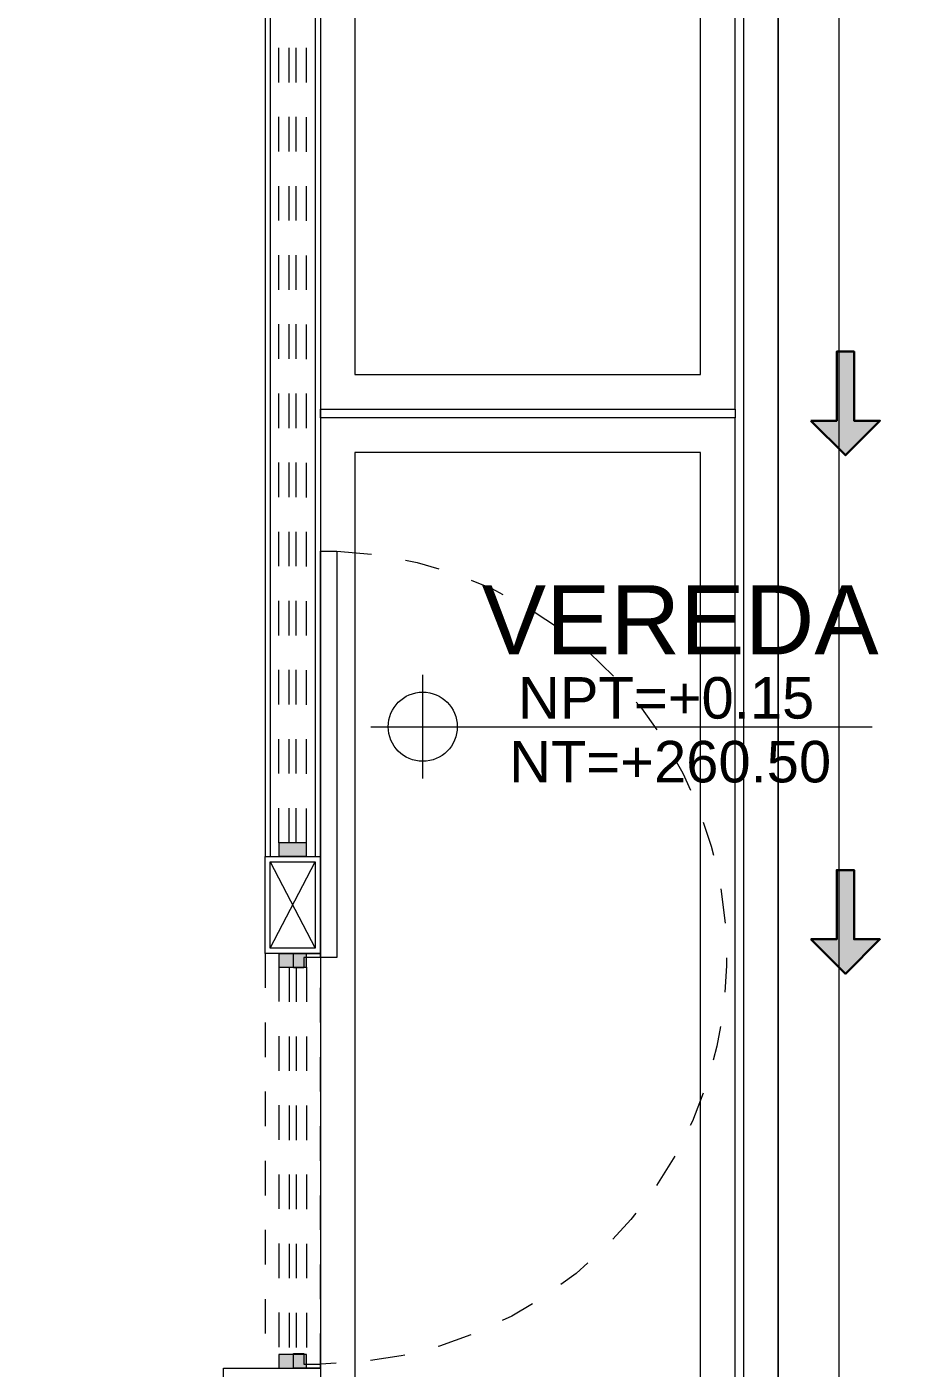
# Model space of a CAD drawing. Header units: metres. Extents: x 349075 to 349285, y 9281902 to 9282050.
# Drawn here: x 349113.74 to 349116.262, y 9281981.404 to 9281985.285 of the extents above; entities that cross this region are included whole.
import ezdxf

# ---------------------------------------------------------------- set-up
doc = ezdxf.new("R2010")
doc.units = ezdxf.units.M
doc.header["$LTSCALE"] = 0.25
for name, pattern in [('01 nivel$0$HIDDEN2', [0.1875, 0.125, -0.0625]), ('ACAD_ISO03W100', [30, 12, -18]), ('DASHED2', [0.762, 0.635, -0.127]), ('HIDDEN', [0.375, 0.25, -0.125])]:
    doc.linetypes.add(name, pattern=pattern)
for name, color, linetype, lineweight in [('.', 7, 'Continuous', 0), ('0_ CUNETAS', 151, 'Continuous', 5), ('0_VANOS', 30, 'Continuous', 9), ('ARQ-FONDO', 253, 'CONTINUOUS', 9), ('CUNETAS-RED', 5, 'CONTINUOUS', 18)]:
    doc.layers.add(name, color=color, linetype=linetype, lineweight=lineweight)
doc.styles.add('Arial_1', font='arial.ttf', dxfattribs={"height": 0.15})

# ---------------------------------------------------------------- blocks, each defined once
blk = doc.blocks.new('00_PTA_ 01')
at = {"layer": 'ARQ-FONDO'}
for points in [[(1.97, 0.105), (0.99, 0.105), (0.99, 0.065), (1.97, 0.065)], [(0, 0), (0.035, 0), (0.035, 0.025), (0.01, 0.025), (0.01, 0.065), (0, 0.065)], [(1, 0), (1, 0.065), (0.99, 0.065), (0.99, 0.025), (0.965, 0.025), (0.965, 0)]]:
    blk.add_lwpolyline(points, close=True, dxfattribs=at)
at = {"layer": 'ARQ-FONDO', "linetype": 'ACAD_ISO03W100', "ltscale": 0.01}
blk.add_arc((0.9904, 0.0646), 0.9804, 2.3621, 179.9762, dxfattribs=at)
at = {"layer": 'ARQ-FONDO', "linetype": 'HIDDEN', "ltscale": 0.25}
blk.add_arc((0.99, 0.065), 0.98, 359.9999999999994, 1.2213e-12, dxfattribs=at)
blk = doc.blocks.new('JUNTA VEREDA')
at = {"layer": 'ARQ-FONDO'}
blk.add_lwpolyline([(-0.0133, 1.2), (0.0121, 1.2), (0.0121, 0), (-0.0133, 0)], close=True, dxfattribs=at)
blk = doc.blocks.new('verda pg edf 04')
at = {"layer": 'ARQ-FONDO', "elevation": -20.5486}
for points in [[(0.015, -0.0104), (0.015, -3.0104), (1.215, -3.0104), (1.215, -0.0104)], [(0.115, -0.1104), (0.115, -2.9104), (1.115, -2.9104), (1.115, -0.1104)], [(0.015, -3.0358), (0.015, -6.0358), (1.215, -6.0358), (1.215, -3.0358)], [(0.115, -3.1358), (0.115, -5.9358), (1.115, -5.9358), (1.115, -3.1358)]]:
    blk.add_lwpolyline(points, close=True, dxfattribs=at)
at = {"layer": 'ARQ-FONDO', "rotation": 270}
blk.add_blockref('JUNTA VEREDA', (0.015, -3.0237, -20.5486), dxfattribs=at)
blk = doc.blocks.new('Cotas de elevación - M_Cota de elevación - Destino rellenado-517392-Nivel 1')
at = {"layer": 'ARQ-FONDO'}
for p, q in [((0, -0.0015), (0, 0.0015)), ((-0.0015, 0), (0.013, 0))]:
    blk.add_line(p, q, dxfattribs=at)
blk.add_circle((0, 0), 0.001, dxfattribs=at)
blk = doc.blocks.new('VEREDA EDF 04 PGG')
at = {"layer": 'ARQ-FONDO', "lineweight": 5}
blk.add_blockref('verda pg edf 04', (-1.215, -0.815, 20.5486), dxfattribs=at)
at = {"layer": 'ARQ-FONDO', "xscale": -1.199999999999817, "yscale": 1.199999999999817, "zscale": 1.199999999999817, "rotation": 270}
blk.add_blockref('00_PTA_ 01', (-1.278, -6.6, 20.5486), dxfattribs=at)
at = {"layer": 'ARQ-FONDO', "xscale": 99.99999999999991, "yscale": 99.99999999999991, "zscale": 99.99999999999991}
blk.add_blockref('Cotas de elevación - M_Cota de elevación - Destino rellenado-517392-Nivel 1', (-0.9036, -4.7441, 20.5486), dxfattribs=at)
at = {"layer": 'ARQ-FONDO', "insert": (-1.3336, -4.335, 20.5486), "char_height": 0.2, "width": 2.349898, "attachment_point": 1, "style": 'Arial_1'}
blk.add_mtext('\\pxqc;VEREDA', dxfattribs=at)
at = {"layer": 'ARQ-FONDO', "char_height": 0.12, "width": 0.902142, "attachment_point": 1, "line_spacing_factor": 0.941778, "style": 'Arial_1'}
for s, insert in [('NPT=+0.15', (-0.6279, -4.6007, 20.5486)), ('NT=+260.50', (-0.6537, -4.7853, 20.5486))]:
    blk.add_mtext(s, dxfattribs=dict(at, insert=insert))
blk = doc.blocks.new('*U3822')
at = {"layer": '.', "lineweight": 30}
h = blk.add_hatch(color=1, dxfattribs=at)
h.dxf.hatch_style = 1
h.paths.add_polyline_path([(-0.025, -0.05), (-0.1, -0.05), (0, -0.15), (0.1, -0.05), (0.025, -0.05), (0.025, 0.15), (-0.025, 0.15)])
at = {"layer": '0_ CUNETAS', "color": 1, "lineweight": 30}
blk.add_lwpolyline([(-0.1, -0.05), (-0.025, -0.05), (-0.025, 0.15), (0.025, 0.15), (0.025, -0.05), (0.1, -0.05), (0, -0.15)], close=True, dxfattribs=at)
blk = doc.blocks.new('*U3849')
at = {"layer": '0_ CUNETAS', "color": 0, "linetype": 'ByBlock', "lineweight": -2, "transparency": 16777216}
for p in [(0, 33), (0, 31.5)]:
    blk.add_blockref('*U3822', p, dxfattribs=at)
blk = doc.blocks.new('red drenaje')
at = {"layer": 'CUNETAS-RED', "lineweight": 0}
for p, q in [((-35.22, 70.0281), (-35.22, 32.3496)), ((-35.12, 70.0281), (-35.12, 32.391))]:
    blk.add_line(p, q, dxfattribs=at)
blk.add_lwpolyline([(-35.12, 70.0281), (-34.72, 70.0281), (-34.72, 32.5567), (-35.12, 32.391), (-35.12, 70.0281)], dxfattribs=at)
blk.add_blockref('*U3849', (-34.9257, 33.1942), dxfattribs=at)
blk = doc.blocks.new('columnas bloque talleres')
at = {"layer": 'ARQ-FONDO', "lineweight": 0, "elevation": 0}
blk.add_lwpolyline([(-0.265, -6.215), (-0.265, -5.785), (0.015, -5.785), (0.015, -6.215)], close=True, dxfattribs=at)
blk = doc.blocks.new('*U1093')
at = {"linetype": 'Continuous', "true_color": 0xbebebe}
for points in [[(3032.1314, 1351.1888), (3032.1314, 1351.2688), (3032.1714, 1351.2688), (3032.1714, 1351.1888)], [(3035.4914, 1351.1888), (3035.4914, 1351.2688), (3035.5314, 1351.2688), (3035.5314, 1351.1888)]]:
    blk.add_hatch(color=9, dxfattribs=at).paths.add_polyline_path(points)
at = {"layer": '0_VANOS', "linetype": 'Continuous'}
for p, q in [((3032.1314, 1351.2688), (3032.1714, 1351.2688)), ((3032.1314, 1351.2688), (3032.1314, 1351.1888)), ((3032.1714, 1351.2688), (3032.1714, 1351.1888)), ((3035.4914, 1351.1888), (3035.4914, 1351.2688)), ((3035.4914, 1351.2688), (3035.5314, 1351.2688)), ((3035.5314, 1351.2688), (3035.5314, 1351.1888)), ((3032.1714, 1351.1888), (3032.1314, 1351.1888)), ((3035.5314, 1351.1888), (3035.4914, 1351.1888))]:
    blk.add_line(p, q, dxfattribs=at)
at = {"layer": '0_VANOS', "linetype": '01 nivel$0$HIDDEN2', "ltscale": 0.5}
for p, q in [((3032.1708, 1351.2688), (3035.4908, 1351.2688)), ((3032.1714, 1351.2388), (3035.4914, 1351.2388)), ((3032.1714, 1351.2188), (3035.4914, 1351.2188)), ((3032.1714, 1351.1888), (3035.4914, 1351.1888))]:
    blk.add_line(p, q, dxfattribs=at)
at = {"layer": '0_VANOS', "linetype": '01 nivel$0$HIDDEN2'}
blk.add_line((3035.4914, 1351.2688), (3035.5314, 1351.2688), dxfattribs=at)
blk = doc.blocks.new('*U1274')
at = {"linetype": 'Continuous', "true_color": 0xbebebe}
for points in [[(3032.1314, 1351.1888), (3032.1314, 1351.2688), (3032.1714, 1351.2688), (3032.1714, 1351.1888)], [(3033.2914, 1351.1888), (3033.2914, 1351.2688), (3033.3314, 1351.2688), (3033.3314, 1351.1888)]]:
    blk.add_hatch(color=9, dxfattribs=at).paths.add_polyline_path(points)
at = {"layer": '0_VANOS', "linetype": 'Continuous'}
for p, q in [((3032.1314, 1351.2688), (3032.1714, 1351.2688)), ((3032.1314, 1351.2688), (3032.1314, 1351.1888)), ((3032.1714, 1351.2688), (3032.1714, 1351.1888)), ((3033.2914, 1351.1888), (3033.2914, 1351.2688)), ((3033.2914, 1351.2688), (3033.3314, 1351.2688)), ((3033.3314, 1351.2688), (3033.3314, 1351.1888)), ((3032.1714, 1351.1888), (3032.1314, 1351.1888)), ((3033.3314, 1351.1888), (3033.2914, 1351.1888))]:
    blk.add_line(p, q, dxfattribs=at)
at = {"layer": '0_VANOS', "linetype": '01 nivel$0$HIDDEN2', "ltscale": 0.5}
for p, q in [((3032.1708, 1351.2688), (3033.2908, 1351.2688)), ((3032.1714, 1351.2388), (3033.2914, 1351.2388)), ((3032.1714, 1351.2188), (3033.2914, 1351.2188)), ((3032.1714, 1351.1888), (3033.2914, 1351.1888))]:
    blk.add_line(p, q, dxfattribs=at)
at = {"layer": '0_VANOS', "linetype": '01 nivel$0$HIDDEN2'}
blk.add_line((3033.2914, 1351.2688), (3033.3314, 1351.2688), dxfattribs=at)
blk = doc.blocks.new('bloque pg edf 04')
at = {"layer": 'ARQ-FONDO'}
for p, q in [((-0.16, 34.21, -0.6227), (-0.16, 30.81, 20.5486)), ((-0.145, 34.21), (-0.145, 30.81)), ((-0.015, 34.21), (-0.0149, 30.81)), ((0, 34.21, 20.5486), (0, 30.81, 20.5486)), ((-0.145, 30.795, 20.5486), (-0.015, 30.545, 20.5486)), ((-0.145, 30.545, 20.5486), (-0.015, 30.795, 20.5486))]:
    blk.add_line(p, q, dxfattribs=at)
at = {"layer": 'ARQ-FONDO', "ltscale": 0.7, "elevation": 20.5486}
blk.add_lwpolyline([(-12.3299, 36.63), (1.5001, 36.63), (1.5001, -1.5), (-12.3299, -1.5)], close=True, dxfattribs=at)
at = {"layer": 'ARQ-FONDO', "elevation": 20.5486}
for points in [[(-0.16, 30.53), (-0.16, 30.81), (0, 30.81), (0, 30.53)], [(-0.145, 30.545), (-0.145, 30.795), (-0.015, 30.795), (-0.015, 30.545)]]:
    blk.add_lwpolyline(points, close=True, dxfattribs=at)
at = {"layer": 'ARQ-FONDO', "linetype": 'DASHED2', "ltscale": 0.3, "elevation": 20.5486}
blk.add_lwpolyline([(0, 29.33), (0, 30.53), (-0.16, 30.53), (-0.16, 29.33)], close=True, dxfattribs=at)
at = {"layer": 'ARQ-FONDO'}
blk.add_blockref('columnas bloque talleres', (-0.015, 35.115, 20.5486), dxfattribs=at)
at = {"layer": 'ARQ-FONDO', "xscale": -1}
for name, p, rotation in [('*U1093', (-1351.3088, -3001.3214, 20.5486), 270), ('*U1274', (1351.1488, 3062.6614, 20.5486), 90)]:
    blk.add_blockref(name, p, dxfattribs=dict(at, rotation=rotation))

msp = doc.modelspace()

# ---------------------------------------------------------------- linework, layer by layer
at = {"layer": 'ARQ-FONDO'}
msp.add_lwpolyline([(349103.7597, 9281987.2045), (349114.5897, 9281987.2045), (349114.5897, 9281952.0745), (349103.7597, 9281952.0745)], close=True, dxfattribs=at)

# ---------------------------------------------------------------- block references
at = {"layer": 'ARQ-FONDO', "lineweight": 5}
for name, p in [('bloque pg edf 04', (349114.5897, 9281952.0745)), ('VEREDA EDF 04 PGG', (349115.7897, 9281988.0045))]:
    msp.add_blockref(name, p, dxfattribs=at)
at = {"layer": 'CUNETAS-RED', "lineweight": 30}
msp.add_blockref('red drenaje', (349151.0347, 9281918.0014), dxfattribs=at)

doc.saveas('drawing.dxf')
